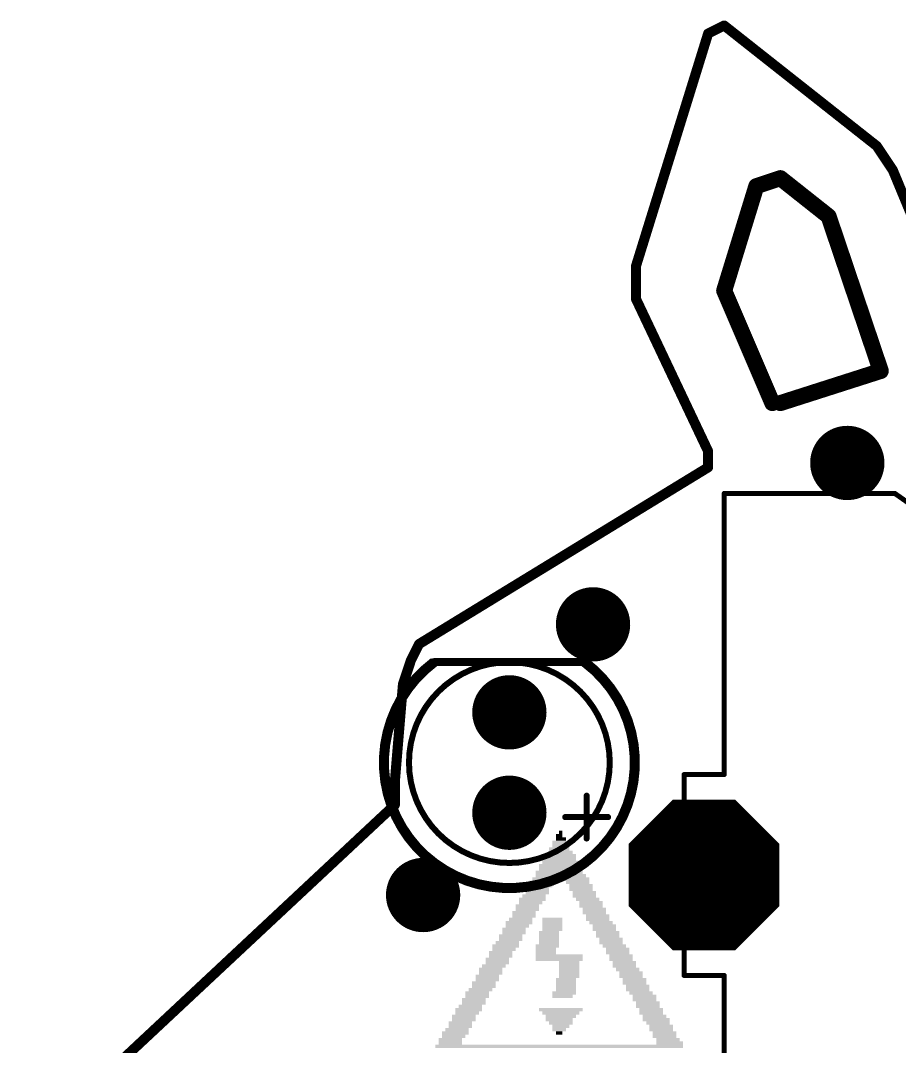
# Model space of a CAD drawing. Extents: x -0.04 to 2.24, y 0.03 to 2.73.
# Drawn here: x 0.355 to 1.231, y 1.103 to 2.125 of the extents above; entities that cross this region are included whole.
import ezdxf

# ---------------------------------------------------------------- set-up
doc = ezdxf.new("R2010")
doc.units = 0
for name, color, linetype in [('17', 82, 'CONTINUOUS'), ('20', 7, 'CONTINUOUS'), ('22', 253, 'CONTINUOUS')]:
    doc.layers.add(name, color=color, linetype=linetype)

# ---------------------------------------------------------------- blocks, each defined once
blk = doc.blocks.new('RECT')
blk.add_solid([(-0.5, -0.5), (0.5, -0.5), (-0.5, 0.5), (0.5, 0.5)])
blk = doc.blocks.new('ROUNDP')
at = {"const_width": 0.5}
blk.add_lwpolyline([(0, -0.25, 1), (0, 0.25, 1), (0, -0.25)], format="xyb", dxfattribs=at)
blk = doc.blocks.new('OCTAGONP')
at = {"const_width": 0.5}
blk.add_lwpolyline([(-0.25, -0.103553), (-0.25, 0.103553), (-0.103553, 0.25), (0.103553, 0.25), (0.25, 0.103553), (0.25, -0.103553), (0.103553, -0.25), (-0.103553, -0.25), (-0.25, -0.103553), (-0.25, 0.103553)], dxfattribs=at)

msp = doc.modelspace()

# ---------------------------------------------------------------- linework, layer by layer
at = {"layer": '20'}
for points, const_width in [([(0.968, 1.88), (1.04, 2.112)], 0.01), ([(1.04, 2.112), (1.056, 2.12)], 0.01), ([(1.056, 2.12), (1.208, 2)], 0.01), ([(1.208, 2), (1.224, 1.976)], 0.01), ([(1.112, 1.968), (1.088, 1.96)], 0.016), ([(1.16, 1.93), (1.112, 1.968)], 0.016), ([(1.224, 1.976), (1.292, 1.812)], 0.01), ([(1.088, 1.96), (1.056, 1.856)], 0.016), ([(1.212, 1.776), (1.16, 1.93)], 0.016), ([(0.968, 1.848), (0.968, 1.88)], 0.01), ([(1.056, 1.856), (1.104, 1.744)], 0.016), ([(1.04, 1.696), (0.968, 1.848)], 0.01), ([(1.112, 1.744), (1.212, 1.776)], 0.016), ([(1.04, 1.68), (1.04, 1.696)], 0.01), ([(0.752, 1.504), (1.04, 1.68)], 0.01), ([(0.744, 1.488), (0.752, 1.504)], 0.01), ([(0.736, 1.464), (0.744, 1.488)], 0.01), ([(0.728, 1.368), (0.736, 1.464)], 0.01), ([(0.728, 1.344), (0.728, 1.368)], 0.01), ([(0.36, 1), (0.728, 1.344)], 0.01)]:
    msp.add_lwpolyline(points, dxfattribs=dict(at, const_width=const_width))
for points, const_width in [([(1.038882, 2.114236, 1), (1.041118, 2.109764)], 0.005), ([(1.042388, 2.111259, 1), (1.037612, 2.112741)], 0.005), ([(1.057549, 2.121962, 1), (1.054451, 2.118038)], 0.005), ([(1.057118, 2.117764, 1), (1.054882, 2.122236)], 0.005), ([(1.21008, 2.001387, 1), (1.20592, 1.998613)], 0.005), ([(1.206451, 1.998038, 1), (1.209549, 2.001962)], 0.005), ([(1.114483, 1.971136, 1), (1.109517, 1.964864)], 0.008), ([(1.113265, 1.964205, 1), (1.110735, 1.971795)], 0.008), ([(1.226309, 1.976958, 1), (1.221691, 1.975042)], 0.005), ([(1.22192, 1.974613, 1), (1.22608, 1.977387)], 0.005), ([(1.086735, 1.963795, 1), (1.089265, 1.956205)], 0.008), ([(1.091823, 1.958824, 1), (1.084177, 1.961176)], 0.008), ([(1.16379, 1.93128, 1), (1.15621, 1.92872)], 0.008), ([(1.157517, 1.926864, 1), (1.162483, 1.933136)], 0.008), ([(0.9705, 1.88, 1), (0.9655, 1.88)], 0.005), ([(0.965612, 1.880741, 1), (0.970388, 1.879259)], 0.005), ([(1.059677, 1.857576, 1), (1.052323, 1.854424)], 0.008), ([(1.052177, 1.857176, 1), (1.059823, 1.854824)], 0.008), ([(0.970259, 1.84907, 1), (0.965741, 1.84693)], 0.005), ([(0.9655, 1.848, 1), (0.9705, 1.848)], 0.005), ([(1.20821, 1.77472, 1), (1.21579, 1.77728)], 0.008), ([(1.213219, 1.77219, 1), (1.210781, 1.77981)], 0.008), ([(1.100323, 1.742424, 1), (1.107677, 1.745576)], 0.008), ([(1.110781, 1.74781, 1), (1.113219, 1.74019)], 0.008), ([(1.0425, 1.696, 1), (1.0375, 1.696)], 0.005), ([(1.037741, 1.69493, 1), (1.042259, 1.69707)], 0.005), ([(1.0375, 1.68, 1), (1.0425, 1.68)], 0.005), ([(1.041304, 1.677867, 1), (1.038696, 1.682133)], 0.005), ([(0.750696, 1.506133, 1), (0.753304, 1.501867)], 0.005), ([(0.754236, 1.502882, 1), (0.749764, 1.505118)], 0.005), ([(0.746372, 1.487209, 1), (0.741628, 1.488791)], 0.005), ([(0.741764, 1.489118, 1), (0.746236, 1.486882)], 0.005), ([(0.733628, 1.464791, 1), (0.738372, 1.463209)], 0.005), ([(0.738491, 1.463792, 1), (0.733509, 1.464208)], 0.005), ([(0.7305, 1.368, 1), (0.7255, 1.368)], 0.005), ([(0.725509, 1.368208, 1), (0.730491, 1.367792)], 0.005), ([(0.729707, 1.342174, 1), (0.726293, 1.345826)], 0.005), ([(0.7255, 1.344, 1), (0.7305, 1.344)], 0.005)]:
    msp.add_lwpolyline(points, format="xyb", dxfattribs=dict(at, const_width=const_width))
at = {"layer": '22'}
for points, const_width in [([(1.056, 1.374), (1.056, 1.654)], 0.005), ([(1.056, 1.654), (1.226, 1.654)], 0.005), ([(1.226, 1.654), (1.326, 1.584)], 0.005), ([(0.767, 1.486), (0.917, 1.486)], 0.008), ([(1.016, 1.174), (1.016, 1.374)], 0.005), ([(1.016, 1.374), (1.056, 1.374)], 0.005), ([(0.918973, 1.353063), (0.918973, 1.31036)], 0.006), ([(0.940324, 1.331711), (0.897621, 1.331711)], 0.006), ([(1.056, 1.174), (1.016, 1.174)], 0.005), ([(1.056, 1.084), (1.056, 1.174)], 0.005)]:
    msp.add_lwpolyline(points, dxfattribs=dict(at, const_width=const_width))
for points, const_width in [([(1.05725, 1.654, 1), (1.05475, 1.654)], 0.0025), ([(1.056, 1.65525, 1), (1.056, 1.65275)], 0.0025), ([(1.226717, 1.655024, 1), (1.225283, 1.652976)], 0.0025), ([(1.226, 1.65275, 1), (1.226, 1.65525)], 0.0025), ([(0.767, 1.486, 3), (0.917, 1.486)], 0.01), ([(0.842, 1.286, 1), (0.842, 1.486, 1), (0.842, 1.286)], 0.006), ([(0.767, 1.488, 1), (0.767, 1.484)], 0.004), ([(0.917, 1.484, 1), (0.917, 1.488)], 0.004), ([(1.01725, 1.374, 1), (1.01475, 1.374)], 0.0025), ([(1.016, 1.37525, 1), (1.016, 1.37275)], 0.0025), ([(1.05475, 1.374, 1), (1.05725, 1.374)], 0.0025), ([(1.056, 1.37275, 1), (1.056, 1.37525)], 0.0025), ([(0.920473, 1.353063, 1), (0.917473, 1.353063)], 0.003), ([(0.897621, 1.333211, 1), (0.897621, 1.330211)], 0.003), ([(0.940324, 1.330211, 1), (0.940324, 1.333211)], 0.003), ([(0.917473, 1.31036, 1), (0.920473, 1.31036)], 0.003), ([(1.016, 1.17525, 1), (1.016, 1.17275)], 0.0025), ([(1.01475, 1.174, 1), (1.01725, 1.174)], 0.0025), ([(1.05725, 1.174, 1), (1.05475, 1.174)], 0.0025), ([(1.056, 1.17275, 1), (1.056, 1.17525)], 0.0025)]:
    msp.add_lwpolyline(points, format="xyb", dxfattribs=dict(at, const_width=const_width))

# ---------------------------------------------------------------- block references
at = {"layer": '17'}
for name, p, xscale, yscale, rotation in [('ROUNDP', (1.178649, 1.684374), 0.074, 0.074, 212.4), ('ROUNDP', (1.178649, 1.684374), 0.074, 0.074, 212.4), ('ROUNDP', (0.925351, 1.523626), 0.074, 0.074, 212.4), ('ROUNDP', (0.925351, 1.523626), 0.074, 0.074, 212.4), ('ROUNDP', (0.842, 1.436), 0.074, 0.074, 90), ('ROUNDP', (0.842, 1.436), 0.074, 0.074, 90), ('ROUNDP', (0.842, 1.336), 0.074, 0.074, 90), ('ROUNDP', (0.842, 1.336), 0.074, 0.074, 90), ('OCTAGONP', (1.036, 1.274), 0.15, 0.15, 180), ('OCTAGONP', (1.036, 1.274), 0.15, 0.15, 180), ('ROUNDP', (0.756066, 1.254066), 0.074, 0.074, 225), ('ROUNDP', (0.756066, 1.254066), 0.074, 0.074, 225)]:
    msp.add_blockref(name, p, dxfattribs=dict(at, xscale=xscale, yscale=yscale, rotation=rotation))
at = {"layer": '22'}
for p, xscale, yscale in [((0.893244, 1.316563), 0.0033, 0.00334), ((0.891594, 1.306563), 0.0134, 0.00334), ((0.891594, 1.313228), 0.0066, 0.00333), ((0.893294, 1.309898), 0.01, 0.00333), ((0.891594, 1.299898), 0.02, 0.00333), ((0.893244, 1.296563), 0.0233, 0.00334), ((0.893244, 1.303228), 0.0167, 0.00333), ((0.891594, 1.289898), 0.0334, 0.00333), ((0.893244, 1.286563), 0.0367, 0.00334), ((0.893294, 1.293228), 0.03, 0.00333), ((0.891594, 1.276563), 0.0466, 0.00334), ((0.891594, 1.283228), 0.04, 0.00333), ((0.893244, 1.279898), 0.0433, 0.00333), ((0.873244, 1.266563), 0.0233, 0.00334), ((0.876594, 1.269898), 0.0234, 0.00333), ((0.879944, 1.273228), 0.0233, 0.00333), ((0.906594, 1.273228), 0.0234, 0.00333), ((0.909944, 1.269898), 0.0233, 0.00333), ((0.909944, 1.266563), 0.0233, 0.00334), ((0.869944, 1.259898), 0.0233, 0.00333), ((0.869944, 1.256563), 0.0233, 0.00334), ((0.873244, 1.263228), 0.0233, 0.00333), ((0.913244, 1.263228), 0.0233, 0.00333), ((0.913244, 1.259898), 0.0233, 0.00333), ((0.916594, 1.256563), 0.0234, 0.00334), ((0.864944, 1.249898), 0.0267, 0.00333), ((0.863244, 1.246563), 0.0233, 0.00334), ((0.866594, 1.253228), 0.0234, 0.00333), ((0.916594, 1.253228), 0.0234, 0.00333), ((0.919944, 1.249898), 0.0233, 0.00333), ((0.923244, 1.246563), 0.0233, 0.00334), ((0.856594, 1.236563), 0.0234, 0.00334), ((0.859944, 1.243228), 0.0233, 0.00333), ((0.859944, 1.239898), 0.0233, 0.00333), ((0.923244, 1.243228), 0.0233, 0.00333), ((0.926594, 1.239898), 0.0234, 0.00333), ((0.926594, 1.236563), 0.0234, 0.00334), ((0.851594, 1.226563), 0.0266, 0.00334), ((0.853244, 1.229898), 0.0233, 0.00333), ((0.856594, 1.233228), 0.0234, 0.00333), ((0.884894, 1.229898), 0.02, 0.00333), ((0.884894, 1.226563), 0.02, 0.00334), ((0.929944, 1.233228), 0.0233, 0.00333), ((0.929944, 1.229898), 0.0233, 0.00333), ((0.933244, 1.226563), 0.0233, 0.00334), ((0.846594, 1.219898), 0.0234, 0.00333), ((0.846594, 1.216563), 0.0234, 0.00334), ((0.849944, 1.223228), 0.0233, 0.00333), ((0.881594, 1.216563), 0.02, 0.00334), ((0.884894, 1.223228), 0.02, 0.00333), ((0.884894, 1.219898), 0.02, 0.00333), ((0.936594, 1.223228), 0.0234, 0.00333), ((0.936594, 1.219898), 0.0234, 0.00333), ((0.939944, 1.216563), 0.0233, 0.00334), ((0.839944, 1.206563), 0.0233, 0.00334), ((0.843244, 1.213228), 0.0233, 0.00333), ((0.843244, 1.209898), 0.0233, 0.00333), ((0.881594, 1.213228), 0.02, 0.00333), ((0.881594, 1.209898), 0.02, 0.00333), ((0.881594, 1.206563), 0.02, 0.00334), ((0.939944, 1.213228), 0.0233, 0.00333), ((0.943244, 1.209898), 0.0233, 0.00333), ((0.943244, 1.206563), 0.0233, 0.00334), ((0.833244, 1.196563), 0.0233, 0.00334), ((0.838244, 1.203228), 0.0267, 0.00333), ((0.836594, 1.199898), 0.0234, 0.00333), ((0.879944, 1.203228), 0.0233, 0.00333), ((0.878294, 1.199898), 0.02, 0.00333), ((0.878294, 1.196563), 0.02, 0.00334), ((0.946594, 1.203228), 0.0234, 0.00333), ((0.949944, 1.199898), 0.0233, 0.00333), ((0.949944, 1.196563), 0.0233, 0.00334), ((0.829944, 1.189898), 0.0233, 0.00333), ((0.829944, 1.186563), 0.0233, 0.00334), ((0.833244, 1.193228), 0.0233, 0.00333), ((0.891594, 1.193228), 0.0466, 0.00333), ((0.891594, 1.189898), 0.0466, 0.00333), ((0.901594, 1.186563), 0.02, 0.00334), ((0.953244, 1.193228), 0.0233, 0.00333), ((0.953244, 1.189898), 0.0233, 0.00333), ((0.956594, 1.186563), 0.0234, 0.00334), ((0.823244, 1.179898), 0.0233, 0.00333), ((0.823244, 1.176563), 0.0233, 0.00334), ((0.826594, 1.183228), 0.0234, 0.00333), ((0.901594, 1.183228), 0.02, 0.00333), ((0.901594, 1.179898), 0.02, 0.00333), ((0.901594, 1.176563), 0.02, 0.00334), ((0.956594, 1.183228), 0.0234, 0.00333), ((0.959944, 1.179898), 0.0233, 0.00333), ((0.963244, 1.176563), 0.0233, 0.00334), ((0.816594, 1.166563), 0.0234, 0.00334), ((0.816594, 1.163228), 0.0234, 0.00333), ((0.819944, 1.173228), 0.0233, 0.00333), ((0.819944, 1.169898), 0.0233, 0.00333), ((0.898294, 1.169898), 0.02, 0.00333), ((0.898294, 1.166563), 0.02, 0.00334), ((0.898294, 1.163228), 0.02, 0.00333), ((0.901594, 1.173228), 0.02, 0.00333), ((0.963244, 1.173228), 0.0233, 0.00333), ((0.966594, 1.169898), 0.0234, 0.00333), ((0.966594, 1.166563), 0.0234, 0.00334), ((0.969944, 1.163228), 0.0233, 0.00333), ((0.809944, 1.156563), 0.0233, 0.00334), ((0.809944, 1.153228), 0.0233, 0.00333), ((0.813244, 1.159898), 0.0233, 0.00333), ((0.896594, 1.156563), 0.0234, 0.00334), ((0.894894, 1.153228), 0.02, 0.00333), ((0.898294, 1.159898), 0.02, 0.00333), ((0.969944, 1.159898), 0.0233, 0.00333), ((0.973244, 1.156563), 0.0233, 0.00334), ((0.976594, 1.153228), 0.0234, 0.00333), ((0.803244, 1.143228), 0.0233, 0.00333), ((0.806594, 1.149898), 0.0234, 0.00333), ((0.806594, 1.146563), 0.0234, 0.00334), ((0.976594, 1.149898), 0.0234, 0.00333), ((0.979944, 1.146563), 0.0233, 0.00334), ((0.979944, 1.143228), 0.0233, 0.00333), ((0.796594, 1.133228), 0.0234, 0.00333), ((0.801594, 1.139898), 0.0266, 0.00333), ((0.799944, 1.136563), 0.0233, 0.00334), ((0.893244, 1.139898), 0.0433, 0.00333), ((0.893244, 1.136563), 0.0367, 0.00334), ((0.893294, 1.133228), 0.03, 0.00333), ((0.983244, 1.139898), 0.0233, 0.00333), ((0.983244, 1.136563), 0.0233, 0.00334), ((0.986594, 1.133228), 0.0234, 0.00333), ((0.793244, 1.126563), 0.0233, 0.00334), ((0.793244, 1.123228), 0.0233, 0.00333), ((0.796594, 1.129898), 0.0234, 0.00333), ((0.891594, 1.129898), 0.0266, 0.00333), ((0.893244, 1.126563), 0.0233, 0.00334), ((0.893244, 1.123228), 0.0167, 0.00333), ((0.988244, 1.129898), 0.0267, 0.00333), ((0.989944, 1.126563), 0.0233, 0.00334), ((0.993244, 1.123228), 0.0233, 0.00333), ((0.788244, 1.116563), 0.0267, 0.00334), ((0.786594, 1.113228), 0.0234, 0.00333), ((0.789944, 1.119898), 0.0233, 0.00333), ((0.891594, 1.119898), 0.0134, 0.00333), ((0.891594, 1.116563), 0.0066, 0.00334), ((0.993244, 1.119898), 0.0233, 0.00333), ((0.996594, 1.116563), 0.0234, 0.00334), ((0.996594, 1.113228), 0.0234, 0.00333), ((0.891594, 1.103228), 0.2466, 0.00333), ((0.783244, 1.109898), 0.0233, 0.00333), ((0.783244, 1.106563), 0.0233, 0.00334), ((0.999944, 1.109898), 0.0233, 0.00333), ((1.001594, 1.106563), 0.0266, 0.00334)]:
    msp.add_blockref('RECT', p, dxfattribs=dict(at, xscale=xscale, yscale=yscale))

doc.saveas('drawing.dxf')
